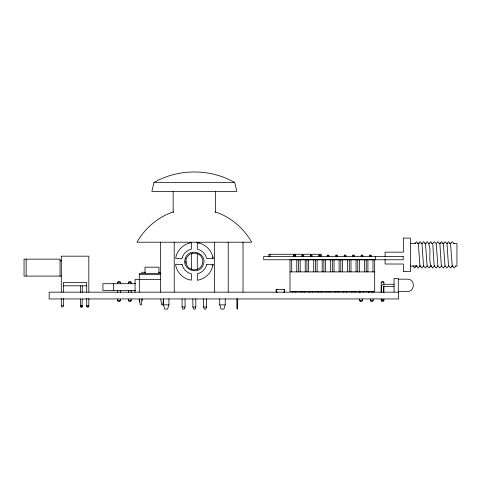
<?xml version="1.0" encoding="UTF-8"?>
<svg xmlns="http://www.w3.org/2000/svg" width="481" height="481" viewBox="0 0 481 481"><rect width="100%" height="100%" fill="white"/><g stroke="black" fill="none" stroke-linecap="round" stroke-linejoin="round"><path stroke-width="0.72" d="M237.734 298.839L237.524 309.109L237.103 309.109L236.886 306.992L236.886 298.839M142.16 299.23L141.372 304.876L140.187 304.876L139.394 299.23M163.546 299.23L162.752 304.876L161.568 304.876L160.774 299.23M153.968 182.479L151.846 191.366L236.832 191.366L234.71 182.479C210.173 168.47 178.499 168.47 153.968 182.479L234.71 182.479M82.269 299.086L81.938 306.992L80.904 306.992L80.574 305.718L80.574 299.086M82.269 305.718L81.92 306.992L82.269 305.718L80.574 305.718L80.922 306.992L80.574 305.718M63.426 298.587L63.426 305.718L63.065 306.992L61.67 306.992L61.309 305.718L61.309 298.587M88.414 306.992L88.829 305.718L88.829 298.587M168.933 298.893L168.933 304.876L167.556 309.109L164.809 309.109L163.432 304.876L163.432 298.893M225.246 298.893L225.246 304.876L223.869 309.109L221.116 309.109L219.739 304.876L219.739 298.893M185.065 298.839L185.065 306.992L184.325 309.109L182.84 309.109L182.101 306.992L182.101 298.839M195.821 298.839L195.821 306.992L195.082 309.109L193.596 309.109L192.857 306.992L192.857 298.839M206.571 298.839L206.571 306.992L205.832 309.109L204.353 309.109L203.607 306.992L203.607 298.839M416.564 265.795L414.676 267.995L412.89 265.963L416.468 265.963L418.254 267.995L420.141 265.795M423.719 265.795L421.831 267.995L419.943 265.795L418.356 243.861M427.296 265.795L425.408 267.995L423.52 265.795L422.029 244.36M430.874 265.795L428.986 267.995L427.098 265.795L425.511 243.861M434.451 265.795L432.563 267.995C426.473 260.9 433.291 248.755 427.2 241.66L425.408 243.693L423.623 241.66L421.933 243.861M438.029 265.795L436.141 267.995L434.253 265.795M441.606 265.795L439.718 267.995L437.83 265.795L436.237 243.861M445.184 265.795L443.296 267.995L441.408 265.795M448.755 265.795L446.867 267.995L444.985 265.795L443.392 243.861M120.412 299.044L120.412 300.499L119.595 301.665L118.464 301.665L117.707 300.499L117.707 299.044M131.169 299.044L131.169 300.499L130.351 301.665L129.215 301.665L128.457 300.499L128.457 299.044M362.379 299.044L362.379 300.499L361.562 301.665L360.431 301.665L359.674 300.499L359.674 299.044M373.136 299.044L373.136 300.499L372.318 301.665L371.188 301.665L370.424 300.499L370.424 299.044M383.892 299.044L383.892 300.499L383.068 301.665L381.938 301.665L381.18 300.499L381.18 299.044M117.707 283.766L117.707 282.311L118.38 281.475L119.739 281.475L120.412 282.311L120.412 283.766M128.457 283.766L128.457 282.311L129.136 281.475L130.489 281.475L131.169 282.311L131.169 283.766M381.18 292.496L381.18 282.311L381.86 281.475L383.213 281.475L383.892 282.311L383.892 284.493M414.676 243.693L416.468 241.66L418.254 243.693L420.045 241.66L421.831 243.693M428.986 243.693L430.772 241.66L432.563 243.693L434.349 241.66L436.141 243.693L437.926 241.66L439.814 243.861M439.718 243.693L441.504 241.66L443.296 243.693L445.081 241.66L446.969 243.861M446.867 243.693L448.659 241.66L450.444 243.693L452.236 241.66L454.022 243.693M450.547 243.861L452.236 265.963L450.444 267.995L448.46 265.296L447.071 244.36M455.814 265.963L454.022 267.995L452.236 265.963M173.611 211.868C158.087 216.823 145.034 228.138 136.971 242.214L251.707 242.214C243.645 228.138 230.585 216.823 215.067 211.868M189.267 242.707L191.486 242.707M196.669 242.707L199.627 242.707M410.377 243.59L415.638 243.59M417.135 243.59L419.39 243.59M420.893 243.59L422.396 243.59M424.651 243.59L426.154 243.59M428.403 243.59L429.906 243.59M431.409 243.59L432.912 243.59M438.925 243.59L440.422 243.59M441.925 243.59L444.179 243.59M446.434 243.59L447.937 243.59M449.44 243.59L450.944 243.59M453.192 243.59L456.95 243.59L456.95 266.101L455.447 266.101M60.041 260.84L61.309 260.84M410.377 266.101L413.383 266.101M415.638 266.101L417.135 266.101M419.39 266.101L420.893 266.101M429.906 266.101L431.409 266.101M451.689 266.101L453.192 266.101M290.001 271.879L374.681 271.879M141.414 272.27L145.647 272.27M158.351 272.27L160.468 272.27M160.991 273.545L139.298 273.545L139.298 292.171M139.298 274.386L160.468 274.386M61.394 276.082L24.05 276.082L24.05 259.145L60.041 259.145L60.041 276.082M398.286 279.172L407.389 279.172C415.301 278.812 415.301 291.811 407.389 291.45L398.286 291.45M160.468 279.467L135.065 279.467L135.065 292.171M117.707 282.311L120.412 282.311M128.457 282.311L131.169 282.311M381.18 282.311L383.892 282.311M135.612 283.706L102.928 283.706L102.928 290.476L135.612 290.476M394.053 284.253L383.82 284.277A3.06 3.06 0 0 0 381.313 286.784L381.283 292.316M63.426 285.822L86.712 285.822M394.053 286.369L384.211 286.369A0.938 0.938 0 0 0 383.405 287.139L383.399 292.37M369.035 291.889L368.242 292.171M381.283 299.795L383.399 299.795M117.707 300.499L120.412 300.499M128.457 300.499L131.169 300.499M359.674 300.499L362.379 300.499M370.424 300.499L373.136 300.499M381.18 300.499L383.892 300.499M163.432 304.876L168.933 304.876M219.739 304.876L225.246 304.876M61.309 305.718L63.426 305.718M87.085 306.992L86.712 305.718L87.127 306.992L88.456 306.992L88.829 305.718L86.712 305.718L86.712 298.587M182.101 306.992L185.065 306.992M192.857 306.992L195.821 306.992M203.607 306.992L206.571 306.992M236.886 306.992L237.734 306.992M139.971 301.665L139.213 300.499L139.213 299.044M439.917 244.36L441.305 265.296M432.762 244.36L434.151 265.296M185.882 261.033L186.057 263.239M398.286 292.081L398.286 278.541L394.053 278.541L394.053 292.081M385.095 256.391L385.095 252.158L403.391 252.158L403.391 238.059L410.377 238.059L410.377 271.633L403.391 271.633L403.391 264.015L385.095 264.015L385.095 259.163M383.892 285.948L383.892 292.496M375.535 256.391L375.535 259.776M373.136 291.041L373.136 292.496M372.985 259.728L372.985 271.879M371.927 291.354L371.927 292.201M368.963 291.354L368.963 292.201M367.905 259.728L367.905 271.879M366.215 259.728L366.215 271.879M364.52 259.728L364.52 271.879M363.462 291.354L363.462 292.201M360.497 291.354L360.497 292.201M359.674 291.041L359.674 292.496M359.439 259.728L359.439 271.879M357.744 259.728L357.744 271.879M356.054 259.728L356.054 271.879M354.996 291.354L354.996 292.201M352.032 291.354L352.032 292.201M350.974 259.728L350.974 271.879M349.278 259.728L349.278 271.879M347.583 259.728L347.583 271.879M346.524 291.354L346.524 292.201M343.56 291.354L343.56 292.201M342.502 259.728L342.502 271.879M340.813 259.728L340.813 271.879M339.117 259.728L339.117 271.879M338.059 291.354L338.059 292.201M335.095 291.354L335.095 292.201M334.036 259.728L334.036 271.879M332.341 259.728L332.341 271.879M330.651 259.728L330.651 271.879M329.587 291.354L329.587 292.201M326.629 291.354L326.629 292.201M325.571 259.728L325.571 271.879M323.875 259.728L323.875 271.879M322.18 259.728L322.18 271.879M321.314 256.391L321.314 254.275L268.831 254.275L268.831 256.391M321.122 291.354L321.122 292.201M318.157 291.354L318.157 292.201M317.099 259.728L317.099 271.879M315.404 259.728L315.404 271.879M313.714 259.728L313.714 271.879M312.656 291.354L312.656 292.201M309.692 291.354L309.692 292.201M308.634 259.728L308.634 271.879M306.938 259.728L306.938 271.879M305.243 259.728L305.243 271.879M304.184 291.354L304.184 292.201M301.22 291.354L301.22 292.201M300.162 259.728L300.162 271.879M298.473 259.728L298.473 271.879M296.777 259.728L296.777 271.879M295.719 291.354L295.719 292.201M295.118 254.275L295.118 256.391M292.755 291.354L292.755 292.201M291.696 259.728L291.696 271.879M284.614 292.171L284.614 289.616L276.13 289.616L276.13 292.171M283.549 289.616L284.349 289.905L284.349 291.889L283.549 292.171M277.188 289.616L276.395 289.905L276.395 291.889L277.188 292.171M270.015 254.275L270.015 256.391M243.025 242.111L243.025 292.171M228.21 242.111L228.204 292.171M215.506 191.366L215.506 212.44M214.448 242.111L214.448 292.171M212.951 256.878L212.951 258.369M212.951 264.334L212.951 265.825M197.3 253.589L197.3 269.33M191.372 253.619L191.372 269.366M174.224 242.111L174.224 292.171M173.166 191.366L173.166 212.44M160.468 242.111L160.468 292.171M158.97 272.835L158.97 267.189L145.021 267.189L145.021 272.835M141.925 299.044L141.925 300.499M131.169 290.314L131.169 292.496M128.457 290.314L128.457 292.496M120.412 290.314L120.412 292.496M117.707 290.314L117.707 292.496M113.684 283.706L113.684 290.476M88.829 292.171L88.829 256.181L61.309 256.181L61.309 292.171M86.712 292.171L86.712 282.431L63.426 282.431L63.426 292.171M82.269 285.822L82.269 292.454M80.574 285.822L80.574 292.454M26.166 259.145L26.166 276.082M182.209 257.702L182.071 258.513L175.673 258.513L176.226 255.555A19.054 19.054 0 0 1 190.416 242.833L191.372 242.761L191.372 249.146L188.432 250.228A12.704 12.704 0 0 0 182.209 257.702M206.608 264.442L206.463 265.253A12.704 12.704 0 0 1 200.24 272.721L197.3 273.803L197.3 280.195L198.262 280.122A19.054 19.054 0 0 0 212.446 267.4L212.999 264.442L206.608 264.442M185.275 258.537C181.06 270.033 200.06 276.202 203.397 264.418C207.618 252.922 188.612 246.753 185.275 258.537M293.644 255.122L293.212 255.97L295.364 255.97L294.931 255.122L293.644 255.122M302.11 255.122L301.683 255.97L303.83 255.97L303.403 255.122L302.11 255.122M310.576 255.122L310.149 255.97L312.301 255.97L311.868 255.122L310.576 255.122M319.047 255.122L318.614 255.97L320.767 255.97L320.334 255.122L319.047 255.122M327.513 255.122L327.086 255.97L329.232 255.97L328.806 255.122L327.513 255.122M335.985 255.122L335.552 255.97L337.704 255.97L337.271 255.122L335.985 255.122M344.45 255.122L344.017 255.97L346.17 255.97L345.743 255.122L344.45 255.122M352.916 255.122L352.489 255.97L354.635 255.97L354.208 255.122L352.916 255.122M361.387 255.122L360.954 255.97L363.107 255.97L362.674 255.122L361.387 255.122M369.853 255.122L369.42 255.97L371.572 255.97L371.146 255.122L369.853 255.122M192.574 253.192L190.494 253.932A8.466 8.466 0 0 0 189.724 268.578L193.897 269.931L198.184 269.023A8.466 8.466 0 0 0 198.948 254.371L196.951 253.421L192.574 253.192M403.186 256.391L263.72 256.391L263.72 259.776L403.186 259.776L403.186 256.391M213.053 258.513L206.668 258.513L205.585 255.573A12.704 12.704 0 0 0 198.112 249.35L197.3 249.206L197.3 242.815L200.258 243.368A19.054 19.054 0 0 1 212.981 257.551L213.053 258.513M374.681 259.728L290.001 259.728L290.001 291.354L374.681 291.354L374.681 259.728M182.01 264.442L175.619 264.442L175.691 265.398A19.054 19.054 0 0 0 188.414 279.587L191.372 280.14L191.372 273.743L190.56 273.605A12.704 12.704 0 0 1 183.093 267.382L182.01 264.442M398.665 292.171L49.158 292.171L49.158 298.948L398.665 298.948L398.665 292.171"/></g></svg>
